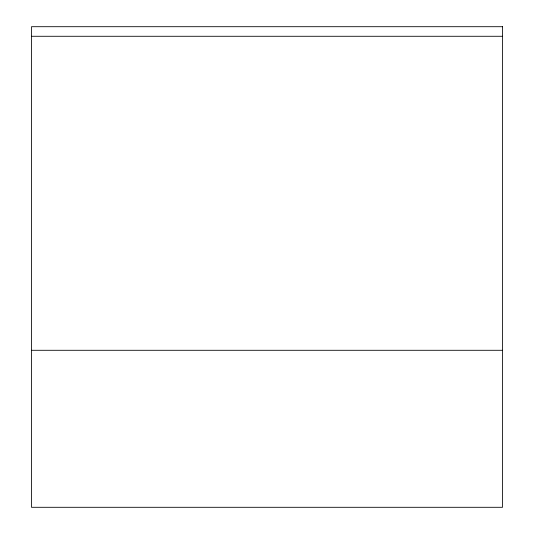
<?xml version="1.0" encoding="UTF-8"?>
<svg xmlns="http://www.w3.org/2000/svg" width="534" height="534" viewBox="0 0 534 534"><rect width="100%" height="100%" fill="white"/><g stroke="black" fill="none" stroke-linecap="round" stroke-linejoin="round"><path stroke-width="0.8" d="M31.493 36.279L502.507 36.279M31.493 350.291L502.507 350.291M502.507 26.7L31.493 26.7L31.493 507.3L502.507 507.3L502.507 26.7"/></g></svg>
